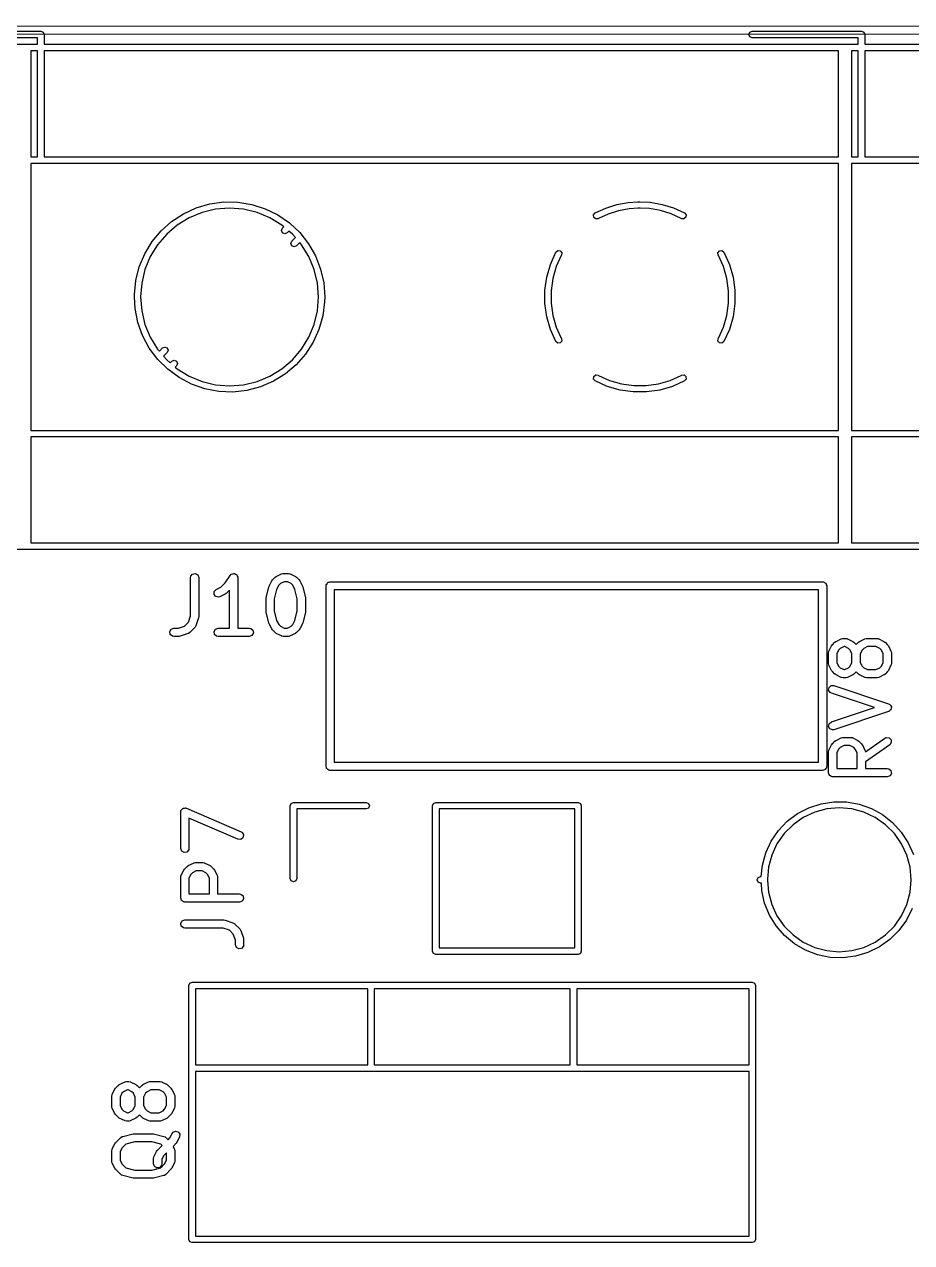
# Model space of a CAD drawing. Extents: x 10 to 287, y -200 to -10.
# Drawn here: x 139.48 to 155.7, y -58.96 to -36.68 of the extents above; entities that cross this region are included whole.
import ezdxf

# ---------------------------------------------------------------- set-up
doc = ezdxf.new("R2010")
doc.units = 0
doc.layers.add('BLACK', color=7, linetype='CONTINUOUS')

msp = doc.modelspace()

# ---------------------------------------------------------------- linework, layer by layer
at = {"layer": 'BLACK', "linetype": 'CONTINUOUS'}
for p, q in [((33.4913, -36.6809), (206.846, -36.7288)), ((206.771, -36.8788), (33.5663, -36.8309)), ((137.779, -36.8053), (139.779, -36.8053)), ((139.719, -36.9253), (137.779, -36.9253)), ((139.719, -37.0453), (139.719, -36.9253)), ((139.779, -36.8053), (139.821, -36.8229)), ((139.821, -36.8229), (139.839, -36.8653)), ((139.839, -36.8653), (139.839, -37.0453)), ((152.719, -36.8653), (152.736, -36.8229)), ((152.736, -36.9078), (152.719, -36.8653)), ((152.736, -36.8229), (152.779, -36.8053)), ((152.779, -36.9253), (152.736, -36.9078)), ((152.779, -36.8053), (154.779, -36.8053)), ((154.719, -36.9253), (152.779, -36.9253)), ((154.719, -37.0453), (154.719, -36.9253)), ((154.779, -36.8053), (154.821, -36.8229)), ((154.821, -36.8229), (154.839, -36.8653)), ((154.839, -36.8653), (154.839, -37.0453)), ((124.839, -37.0453), (139.719, -37.0453)), ((139.599, -37.1653), (139.599, -39.1053)), ((139.719, -37.1653), (139.599, -37.1653)), ((139.719, -39.1053), (139.719, -37.1653)), ((139.839, -37.0453), (154.719, -37.0453)), ((139.839, -37.1653), (139.839, -39.1053)), ((154.359, -37.1653), (139.839, -37.1653)), ((154.359, -39.1053), (154.359, -37.1653)), ((154.599, -37.1653), (154.599, -39.1053)), ((154.719, -37.1653), (154.599, -37.1653)), ((154.719, -39.1053), (154.719, -37.1653)), ((154.839, -37.0453), (169.719, -37.0453)), ((154.839, -37.1653), (154.839, -39.1053)), ((169.359, -37.1653), (154.839, -37.1653)), ((139.599, -39.1053), (139.719, -39.1053)), ((139.839, -39.1053), (154.359, -39.1053)), ((154.599, -39.1053), (154.719, -39.1053)), ((154.839, -39.1053), (169.359, -39.1053)), ((139.599, -39.2253), (139.599, -44.1053)), ((154.359, -39.2253), (139.599, -39.2253)), ((154.359, -44.1053), (154.359, -39.2253)), ((154.599, -39.2253), (154.599, -44.1053)), ((169.359, -39.2253), (154.599, -39.2253)), ((142.385, -40.1435), (142.62, -40.0355)), ((142.62, -40.0355), (142.867, -39.9634)), ((142.975, -40.0603), (142.727, -40.1199)), ((142.867, -39.9634), (143.123, -39.9286)), ((143.229, -40.0403), (142.975, -40.0603)), ((143.123, -39.9286), (143.381, -39.932)), ((143.483, -40.0603), (143.229, -40.0403)), ((143.381, -39.932), (143.635, -39.9734)), ((143.731, -40.1199), (143.483, -40.0603)), ((143.635, -39.9734), (143.881, -40.052)), ((143.881, -40.052), (144.112, -40.1661)), ((149.912, -40.129), (150.105, -40.0409)), ((150.105, -40.0409), (150.308, -39.977)), ((150.336, -40.0905), (150.147, -40.1501)), ((150.308, -39.977), (150.517, -39.9383)), ((150.531, -40.0544), (150.336, -40.0905)), ((150.517, -39.9383), (150.692, -39.9276)), ((150.699, -40.0441), (150.531, -40.0544)), ((150.692, -39.9276), (150.698, -39.9249)), ((150.698, -39.9249), (150.72, -39.9259)), ((150.698, -39.9249), (150.698, -39.9249)), ((150.701, -40.0449), (150.699, -40.0441)), ((150.703, -40.0438), (150.701, -40.0449)), ((150.722, -40.0427), (150.703, -40.0438)), ((150.72, -39.9259), (150.729, -39.9253)), ((150.729, -40.0453), (150.722, -40.0427)), ((150.722, -40.0427), (150.722, -40.0427)), ((150.729, -39.9253), (150.729, -39.9253)), ((150.729, -39.9253), (150.731, -39.9264)), ((150.734, -40.0432), (150.729, -40.0453)), ((150.731, -39.9264), (150.918, -39.935)), ((150.906, -40.0511), (150.734, -40.0432)), ((151.108, -40.0863), (150.906, -40.0511)), ((150.918, -39.935), (151.135, -39.9727)), ((151.304, -40.1468), (151.108, -40.0863)), ((151.135, -39.9727), (151.346, -40.0375)), ((151.346, -40.0375), (151.546, -40.1284)), ((141.977, -40.4566), (142.17, -40.2849)), ((142.17, -40.2849), (142.385, -40.1435)), ((142.491, -40.2175), (142.274, -40.3507)), ((142.727, -40.1199), (142.491, -40.2175)), ((143.967, -40.2175), (143.731, -40.1199)), ((144.184, -40.3507), (143.967, -40.2175)), ((144.112, -40.1661), (144.324, -40.3131)), ((144.324, -40.3131), (144.512, -40.4898)), ((149.883, -40.1645), (149.912, -40.129)), ((149.887, -40.2102), (149.883, -40.1645)), ((149.923, -40.2394), (149.887, -40.2102)), ((149.968, -40.235), (149.923, -40.2394)), ((149.973, -40.2296), (149.968, -40.235)), ((150.147, -40.1501), (149.973, -40.2296)), ((151.485, -40.2287), (151.304, -40.1468)), ((151.49, -40.2343), (151.485, -40.2287)), ((151.535, -40.2387), (151.49, -40.2343)), ((151.571, -40.2095), (151.535, -40.2387)), ((151.546, -40.1284), (151.546, -40.1284)), ((151.546, -40.1284), (151.575, -40.1638)), ((151.575, -40.1638), (151.571, -40.2095)), ((141.812, -40.6549), (141.977, -40.4566)), ((142.08, -40.5163), (141.914, -40.7102)), ((142.274, -40.3507), (142.08, -40.5163)), ((144.179, -40.4488), (144.197, -40.4066)), ((144.196, -40.4914), (144.179, -40.4488)), ((144.221, -40.3825), (144.184, -40.3507)), ((144.238, -40.5093), (144.196, -40.4914)), ((144.197, -40.4066), (144.221, -40.3825)), ((144.281, -40.4921), (144.238, -40.5093)), ((144.313, -40.4607), (144.281, -40.4921)), ((144.378, -40.5163), (144.313, -40.4607)), ((144.433, -40.5809), (144.378, -40.5163)), ((144.512, -40.4898), (144.671, -40.6923)), ((141.679, -40.8754), (141.812, -40.6549)), ((141.914, -40.7102), (141.781, -40.9276)), ((144.349, -40.689), (144.367, -40.6467)), ((144.366, -40.7315), (144.349, -40.689)), ((144.409, -40.7493), (144.366, -40.7315)), ((144.367, -40.6467), (144.433, -40.5809)), ((144.451, -40.732), (144.409, -40.7493)), ((144.511, -40.6724), (144.451, -40.732)), ((144.544, -40.7102), (144.511, -40.6724)), ((144.677, -40.9276), (144.544, -40.7102)), ((144.671, -40.6923), (144.799, -40.9163)), ((141.579, -41.1132), (141.679, -40.8754)), ((141.781, -40.9276), (141.683, -41.1632)), ((144.774, -41.1632), (144.677, -40.9276)), ((144.799, -40.9163), (144.893, -41.1566)), ((149.093, -41.07), (149.192, -40.8482)), ((149.192, -40.8482), (149.227, -40.819)), ((149.192, -40.8482), (149.192, -40.8482)), ((149.291, -40.9102), (149.202, -41.1097)), ((149.227, -40.819), (149.273, -40.8234)), ((149.273, -40.8234), (149.302, -40.8588)), ((149.298, -40.9045), (149.291, -40.9102)), ((149.302, -40.8588), (149.298, -40.9045)), ((152.155, -40.8587), (152.185, -40.8233)), ((152.16, -40.9044), (152.155, -40.8587)), ((152.167, -40.9101), (152.16, -40.9044)), ((152.256, -41.1096), (152.167, -40.9101)), ((152.185, -40.8233), (152.23, -40.8189)), ((152.23, -40.8189), (152.266, -40.8481)), ((152.266, -40.8481), (152.266, -40.8481)), ((152.266, -40.8481), (152.365, -41.0699)), ((141.515, -41.3632), (141.579, -41.1132)), ((141.683, -41.1632), (141.624, -41.4111)), ((144.834, -41.4111), (144.774, -41.1632)), ((144.893, -41.1566), (144.95, -41.4082)), ((149.026, -41.3035), (149.093, -41.07)), ((149.202, -41.1097), (149.14, -41.3276)), ((152.318, -41.3275), (152.256, -41.1096)), ((152.365, -41.0699), (152.432, -41.3034)), ((141.489, -41.6198), (141.515, -41.3632)), ((141.624, -41.4111), (141.604, -41.6653)), ((144.854, -41.6653), (144.834, -41.4111)), ((144.95, -41.4082), (144.969, -41.6653)), ((148.992, -41.544), (149.026, -41.3035)), ((149.14, -41.3276), (149.108, -41.5521)), ((152.35, -41.552), (152.318, -41.3275)), ((152.432, -41.3034), (152.465, -41.5439)), ((141.492, -41.6653), (141.489, -41.6198)), ((148.992, -41.7868), (148.992, -41.544)), ((149.108, -41.5521), (149.108, -41.7787)), ((152.35, -41.7786), (152.35, -41.552)), ((152.465, -41.5439), (152.465, -41.7867)), ((141.502, -41.8774), (141.492, -41.6653)), ((141.552, -42.1303), (141.502, -41.8774)), ((141.604, -41.6653), (141.624, -41.9196)), ((144.834, -41.9196), (144.854, -41.6653)), ((144.967, -41.7564), (144.934, -42.0122)), ((144.969, -41.6653), (144.967, -41.7564)), ((149.026, -42.0273), (148.992, -41.7868)), ((149.108, -41.7787), (149.14, -42.0032)), ((152.318, -42.0031), (152.35, -41.7786)), ((152.465, -41.7867), (152.432, -42.0272)), ((141.624, -41.9196), (141.683, -42.1675)), ((144.774, -42.1675), (144.834, -41.9196)), ((144.934, -42.0122), (144.864, -42.2605)), ((149.093, -42.2608), (149.026, -42.0273)), ((149.14, -42.0032), (149.202, -42.2211)), ((152.256, -42.221), (152.318, -42.0031)), ((152.432, -42.0272), (152.365, -42.2606)), ((141.639, -42.3731), (141.552, -42.1303)), ((141.683, -42.1675), (141.781, -42.4031)), ((144.677, -42.4031), (144.774, -42.1675)), ((144.864, -42.2605), (144.758, -42.4956)), ((149.192, -42.4826), (149.093, -42.2608)), ((149.202, -42.2211), (149.291, -42.4206)), ((152.167, -42.4206), (152.256, -42.221)), ((152.365, -42.2606), (152.266, -42.4824)), ((141.761, -42.6002), (141.639, -42.3731)), ((141.781, -42.4031), (141.914, -42.6205)), ((144.544, -42.6205), (144.677, -42.4031)), ((144.758, -42.4956), (144.619, -42.7125)), ((149.227, -42.5118), (149.192, -42.4826)), ((149.273, -42.5074), (149.227, -42.5118)), ((149.302, -42.472), (149.273, -42.5074)), ((149.291, -42.4206), (149.298, -42.4263)), ((149.298, -42.4263), (149.302, -42.472)), ((152.156, -42.4719), (152.16, -42.4262)), ((152.185, -42.5073), (152.156, -42.4719)), ((152.16, -42.4262), (152.167, -42.4206)), ((152.23, -42.5117), (152.185, -42.5073)), ((152.266, -42.4825), (152.23, -42.5117)), ((152.266, -42.4824), (152.266, -42.4825)), ((141.916, -42.8069), (141.761, -42.6002)), ((141.914, -42.6205), (141.946, -42.6577)), ((141.946, -42.6577), (142.006, -42.5987)), ((142.006, -42.5987), (142.048, -42.5813)), ((142.09, -42.684), (142.024, -42.7492)), ((142.024, -42.7492), (142.08, -42.8144)), ((142.048, -42.5813), (142.091, -42.5991)), ((142.108, -42.6417), (142.09, -42.684)), ((142.091, -42.5991), (142.108, -42.6417)), ((144.378, -42.8144), (144.544, -42.6205)), ((144.619, -42.7125), (144.448, -42.9064)), ((142.099, -42.9885), (141.916, -42.8069)), ((142.08, -42.8144), (142.145, -42.8697)), ((142.307, -43.1409), (142.099, -42.9885)), ((142.145, -42.8697), (142.175, -42.8389)), ((142.175, -42.8389), (142.218, -42.8213)), ((142.218, -42.8213), (142.26, -42.8389)), ((142.26, -42.9238), (142.236, -42.9479)), ((142.236, -42.9479), (142.274, -42.98)), ((142.26, -42.8389), (142.278, -42.8813)), ((142.278, -42.8813), (142.26, -42.9238)), ((142.274, -42.98), (142.491, -43.1132)), ((143.967, -43.1132), (144.184, -42.98)), ((144.184, -42.98), (144.378, -42.8144)), ((144.448, -42.9064), (144.252, -43.073)), ((142.535, -43.261), (142.307, -43.1409)), ((142.491, -43.1132), (142.727, -43.2108)), ((142.727, -43.2108), (142.975, -43.2703)), ((143.483, -43.2703), (143.731, -43.2108)), ((143.731, -43.2108), (143.967, -43.1132)), ((144.032, -43.2087), (143.795, -43.3105)), ((144.252, -43.073), (144.032, -43.2087)), ((149.883, -43.1669), (149.887, -43.1212)), ((149.912, -43.2023), (149.883, -43.1669)), ((149.887, -43.1212), (149.922, -43.092)), ((150.134, -43.3011), (149.912, -43.2023)), ((149.912, -43.2023), (149.912, -43.2023)), ((149.922, -43.092), (149.968, -43.0964)), ((149.968, -43.0964), (149.974, -43.1032)), ((149.974, -43.1032), (150.173, -43.192)), ((150.173, -43.192), (150.391, -43.2545)), ((151.067, -43.2545), (151.285, -43.192)), ((151.285, -43.192), (151.484, -43.1031)), ((151.546, -43.2023), (151.324, -43.3011)), ((151.484, -43.1031), (151.49, -43.0963)), ((151.49, -43.0963), (151.536, -43.0919)), ((151.536, -43.0919), (151.571, -43.1211)), ((151.575, -43.1668), (151.546, -43.2023)), ((151.546, -43.2023), (151.546, -43.2023)), ((151.571, -43.1211), (151.575, -43.1668)), ((142.779, -43.3461), (142.535, -43.261)), ((143.032, -43.3942), (142.779, -43.3461)), ((142.975, -43.2703), (143.229, -43.2904)), ((143.29, -43.4043), (143.032, -43.3942)), ((143.229, -43.2904), (143.483, -43.2703)), ((143.546, -43.3762), (143.29, -43.4043)), ((143.795, -43.3105), (143.546, -43.3762)), ((150.367, -43.368), (150.134, -43.3011)), ((150.608, -43.4018), (150.367, -43.368)), ((150.391, -43.2545), (150.616, -43.2861)), ((150.85, -43.4018), (150.608, -43.4018)), ((150.616, -43.2861), (150.842, -43.2861)), ((150.842, -43.2861), (151.067, -43.2545)), ((151.091, -43.368), (150.85, -43.4018)), ((151.324, -43.3011), (151.091, -43.368)), ((139.599, -44.1053), (154.359, -44.1053)), ((154.599, -44.1053), (169.359, -44.1053)), ((139.599, -44.2253), (139.599, -46.1653)), ((154.359, -44.2253), (139.599, -44.2253)), ((154.359, -46.1653), (154.359, -44.2253)), ((154.599, -44.2253), (154.599, -46.1653)), ((169.359, -44.2253), (154.599, -44.2253)), ((199.539, -46.2853), (34.4189, -46.2853)), ((139.599, -46.1653), (154.359, -46.1653)), ((154.599, -46.1653), (169.359, -46.1653)), ((142.515, -46.7986), (142.52, -46.7729)), ((142.52, -46.7729), (142.553, -46.7336)), ((142.553, -46.7336), (142.603, -46.7247)), ((142.603, -46.7247), (142.648, -46.7503)), ((142.648, -46.7503), (142.665, -46.7986)), ((143.151, -46.8936), (143.242, -46.757)), ((143.242, -46.757), (143.26, -46.7381)), ((143.26, -46.7381), (143.264, -46.7369)), ((143.264, -46.7369), (143.267, -46.7336)), ((143.267, -46.7336), (143.289, -46.7298)), ((143.289, -46.7298), (143.31, -46.7237)), ((143.31, -46.7237), (143.314, -46.7254)), ((143.314, -46.7254), (143.318, -46.7247)), ((143.318, -46.7247), (143.337, -46.7356)), ((143.337, -46.7356), (143.357, -46.7443)), ((143.357, -46.7443), (143.358, -46.7482)), ((143.358, -46.7482), (143.362, -46.7503)), ((143.362, -46.7503), (143.37, -46.7708)), ((143.37, -46.7708), (143.379, -46.7903)), ((144.061, -46.7931), (144.08, -46.7803)), ((144.08, -46.7803), (144.081, -46.7791)), ((144.081, -46.7791), (144.176, -46.7315)), ((144.176, -46.7315), (144.201, -46.724)), ((144.201, -46.724), (144.205, -46.7251)), ((144.205, -46.7251), (144.21, -46.7236)), ((144.21, -46.7236), (144.305, -46.7236)), ((144.305, -46.7236), (144.33, -46.7281)), ((144.33, -46.7281), (144.334, -46.731)), ((144.334, -46.731), (144.338, -46.7315)), ((144.338, -46.7315), (144.434, -46.7791)), ((144.434, -46.7791), (144.452, -46.7924)), ((142.515, -47.5007), (142.515, -46.7986)), ((142.665, -46.7986), (142.665, -47.5128)), ((142.986, -47.0172), (143.07, -46.975)), ((143.07, -46.975), (143.151, -46.8936)), ((143.379, -46.7903), (143.378, -46.7945)), ((143.378, -46.7945), (143.38, -46.7986)), ((143.38, -46.7986), (143.38, -47.7236)), ((143.899, -47.1613), (143.946, -46.9708)), ((143.946, -46.9708), (143.952, -46.959)), ((143.952, -46.9555), (144, -46.8603)), ((143.952, -46.959), (143.952, -46.9555)), ((144, -46.8603), (144.013, -46.8422)), ((144.013, -46.8422), (144.014, -46.8408)), ((144.014, -46.8408), (144.061, -46.7931)), ((144.128, -46.9382), (144.09, -47.0152)), ((144.159, -46.9078), (144.128, -46.9382)), ((144.227, -46.8736), (144.159, -46.9078)), ((144.287, -46.8736), (144.227, -46.8736)), ((144.356, -46.9078), (144.287, -46.8736)), ((144.386, -46.9382), (144.356, -46.9078)), ((144.424, -47.0152), (144.386, -46.9382)), ((144.452, -46.7924), (144.453, -46.7931)), ((144.453, -46.7931), (144.501, -46.8408)), ((144.501, -46.8408), (144.514, -46.8591)), ((144.514, -46.8591), (144.515, -46.8603)), ((144.515, -46.8603), (144.562, -46.9555)), ((144.562, -46.9555), (144.566, -46.9679)), ((144.566, -46.9679), (144.568, -46.9708)), ((144.568, -46.9708), (144.616, -47.1613)), ((144.994, -46.95), (144.996, -46.9403)), ((144.994, -50.25), (144.994, -46.95)), ((144.995, -46.937), (144.997, -46.9341)), ((144.996, -46.9403), (144.995, -46.937)), ((144.997, -46.9341), (144.998, -46.9243)), ((144.998, -46.9243), (145.011, -46.9094)), ((145.011, -46.9094), (145.021, -46.8925)), ((145.021, -46.8925), (145.027, -46.8902)), ((145.027, -46.8902), (145.031, -46.885)), ((145.031, -46.885), (145.051, -46.8817)), ((145.051, -46.8817), (145.069, -46.875)), ((145.069, -46.875), (154.069, -46.875)), ((154.069, -46.875), (154.079, -46.8767)), ((154.079, -46.8767), (154.082, -46.8761)), ((154.082, -46.8761), (154.085, -46.8778)), ((154.085, -46.8778), (154.095, -46.8795)), ((154.095, -46.8795), (154.109, -46.892)), ((154.109, -46.892), (154.126, -46.9018)), ((154.126, -46.9018), (154.129, -46.9081)), ((154.129, -46.9081), (154.134, -46.9125)), ((154.134, -46.9125), (154.137, -46.9317)), ((154.137, -46.9317), (154.144, -46.95)), ((154.144, -46.95), (154.144, -50.25)), ((142.947, -47.1057), (142.95, -47.0544)), ((142.978, -47.1469), (142.947, -47.1057)), ((142.95, -47.0544), (142.986, -47.0172)), ((143.028, -47.1588), (142.978, -47.1469)), ((143.053, -47.1514), (143.028, -47.1588)), ((143.148, -47.1037), (143.053, -47.1514)), ((143.149, -47.1025), (143.148, -47.1037)), ((143.167, -47.0897), (143.149, -47.1025)), ((143.23, -47.0272), (143.167, -47.0897)), ((143.23, -47.7236), (143.23, -47.0272)), ((143.896, -47.1795), (143.899, -47.1648)), ((143.896, -47.4176), (143.896, -47.1795)), ((143.899, -47.1648), (143.899, -47.1613)), ((144.09, -47.0152), (144.046, -47.1887)), ((144.046, -47.1887), (144.046, -47.4084)), ((144.468, -47.1887), (144.424, -47.0152)), ((144.468, -47.4084), (144.468, -47.1887)), ((144.616, -47.1613), (144.617, -47.1762)), ((144.617, -47.1762), (144.618, -47.1795)), ((144.618, -47.1795), (144.618, -47.4176)), ((145.144, -47.025), (145.144, -50.175)), ((153.994, -47.025), (145.144, -47.025)), ((153.994, -50.175), (153.994, -47.025)), ((143.898, -47.4209), (143.896, -47.4176)), ((143.899, -47.4358), (143.898, -47.4209)), ((143.946, -47.6263), (143.899, -47.4358)), ((144.046, -47.4084), (144.09, -47.5819)), ((144.424, -47.5819), (144.468, -47.4084)), ((144.616, -47.4358), (144.568, -47.6263)), ((144.618, -47.4176), (144.615, -47.4323)), ((144.615, -47.4323), (144.616, -47.4358)), ((142.407, -47.6854), (142.477, -47.6152)), ((142.477, -47.6152), (142.515, -47.5007)), ((142.662, -47.5366), (142.614, -47.6794)), ((142.665, -47.5128), (142.662, -47.5349)), ((142.662, -47.5349), (142.662, -47.5366)), ((143.948, -47.6292), (143.946, -47.6263)), ((143.952, -47.6416), (143.948, -47.6292)), ((144, -47.7369), (143.952, -47.6416)), ((144.09, -47.5819), (144.128, -47.6589)), ((144.128, -47.6589), (144.159, -47.6893)), ((144.356, -47.6893), (144.386, -47.6589)), ((144.386, -47.6589), (144.424, -47.5819)), ((144.562, -47.6416), (144.515, -47.7369)), ((144.563, -47.6381), (144.562, -47.6416)), ((144.568, -47.6263), (144.563, -47.6381)), ((142.136, -47.7855), (142.161, -47.7411)), ((142.145, -47.8361), (142.136, -47.7855)), ((142.184, -47.869), (142.145, -47.8361)), ((142.161, -47.7411), (142.21, -47.7236)), ((142.21, -47.8736), (142.184, -47.869)), ((142.21, -47.7236), (142.293, -47.7236)), ((142.305, -47.8736), (142.21, -47.8736)), ((142.293, -47.7236), (142.407, -47.6854)), ((142.306, -47.873), (142.305, -47.8736)), ((142.328, -47.8697), (142.306, -47.873)), ((142.471, -47.8221), (142.328, -47.8697)), ((142.475, -47.8193), (142.471, -47.8221)), ((142.479, -47.8189), (142.475, -47.8193)), ((142.501, -47.804), (142.479, -47.8189)), ((142.596, -47.7087), (142.501, -47.804)), ((142.598, -47.7047), (142.596, -47.7087)), ((142.602, -47.7023), (142.598, -47.7047)), ((142.614, -47.6794), (142.602, -47.7023)), ((142.945, -47.7855), (142.971, -47.7411)), ((142.954, -47.8361), (142.945, -47.7855)), ((142.993, -47.869), (142.954, -47.8361)), ((142.971, -47.7411), (143.019, -47.7236)), ((143.019, -47.8736), (142.993, -47.869)), ((143.019, -47.7236), (143.23, -47.7236)), ((143.59, -47.8736), (143.019, -47.8736)), ((143.38, -47.7236), (143.59, -47.7236)), ((143.59, -47.7236), (143.616, -47.7281)), ((143.639, -47.856), (143.59, -47.8736)), ((143.616, -47.7281), (143.655, -47.7611)), ((143.664, -47.8116), (143.639, -47.856)), ((143.655, -47.7611), (143.664, -47.8116)), ((144.001, -47.738), (144, -47.7369)), ((144.014, -47.7563), (144.001, -47.738)), ((144.061, -47.804), (144.014, -47.7563)), ((144.063, -47.8047), (144.061, -47.804)), ((144.081, -47.818), (144.063, -47.8047)), ((144.176, -47.8656), (144.081, -47.818)), ((144.159, -47.6893), (144.227, -47.7236)), ((144.18, -47.8661), (144.176, -47.8656)), ((144.184, -47.869), (144.18, -47.8661)), ((144.21, -47.8736), (144.184, -47.869)), ((144.305, -47.8736), (144.21, -47.8736)), ((144.227, -47.7236), (144.287, -47.7236)), ((144.287, -47.7236), (144.356, -47.6893)), ((144.309, -47.872), (144.305, -47.8736)), ((144.313, -47.8731), (144.309, -47.872)), ((144.338, -47.8656), (144.313, -47.8731)), ((144.434, -47.818), (144.338, -47.8656)), ((144.435, -47.8168), (144.434, -47.818)), ((144.453, -47.804), (144.435, -47.8168)), ((144.501, -47.7563), (144.453, -47.804)), ((144.515, -47.7369), (144.501, -47.7549)), ((144.501, -47.7549), (144.501, -47.7563)), ((154.185, -48.1426), (154.233, -48.0474)), ((154.233, -48.0474), (154.246, -48.0294)), ((154.246, -48.0294), (154.247, -48.0279)), ((154.247, -48.0279), (154.295, -47.9803)), ((154.295, -47.9803), (154.313, -47.9674)), ((154.313, -47.9674), (154.314, -47.9663)), ((154.314, -47.9663), (154.409, -47.9186)), ((154.392, -48.095), (154.362, -48.1254)), ((154.461, -48.0607), (154.392, -48.095)), ((154.409, -47.9186), (154.434, -47.9112)), ((154.434, -47.9112), (154.439, -47.9122)), ((154.439, -47.9122), (154.443, -47.9107)), ((154.443, -47.9107), (154.49, -47.9107)), ((154.473, -48.0607), (154.461, -48.0607)), ((154.541, -48.095), (154.473, -48.0607)), ((154.49, -47.9107), (154.516, -47.9152)), ((154.516, -47.9152), (154.52, -47.9181)), ((154.52, -47.9181), (154.524, -47.9186)), ((154.524, -47.9186), (154.619, -47.9663)), ((154.572, -48.1254), (154.541, -48.095)), ((154.619, -47.9663), (154.637, -47.9796)), ((154.637, -47.9796), (154.639, -47.9803)), ((154.639, -47.9803), (154.681, -48.0225)), ((154.681, -48.0225), (154.723, -47.9803)), ((154.723, -47.9803), (154.742, -47.9674)), ((154.742, -47.9674), (154.743, -47.9663)), ((154.743, -47.9663), (154.838, -47.9186)), ((154.821, -48.095), (154.79, -48.1254)), ((154.889, -48.0607), (154.821, -48.095)), ((154.838, -47.9186), (154.863, -47.9112)), ((154.863, -47.9112), (154.867, -47.9122)), ((154.867, -47.9122), (154.871, -47.9107)), ((154.871, -47.9107), (155.062, -47.9107)), ((155.044, -48.0607), (154.889, -48.0607)), ((155.113, -48.095), (155.044, -48.0607)), ((155.062, -47.9107), (155.088, -47.9152)), ((155.088, -47.9152), (155.091, -47.9181)), ((155.091, -47.9181), (155.095, -47.9186)), ((155.095, -47.9186), (155.191, -47.9663)), ((155.143, -48.1254), (155.113, -48.095)), ((155.191, -47.9663), (155.209, -47.9796)), ((155.209, -47.9796), (155.21, -47.9803)), ((155.21, -47.9803), (155.258, -48.0279)), ((155.258, -48.0279), (155.271, -48.0463)), ((155.271, -48.0463), (155.272, -48.0474)), ((155.272, -48.0474), (155.319, -48.1426)), ((154.177, -48.1762), (154.182, -48.1505)), ((154.177, -48.3667), (154.177, -48.1762)), ((154.182, -48.1505), (154.185, -48.1471)), ((154.185, -48.1471), (154.185, -48.1426)), ((154.362, -48.1254), (154.327, -48.1939)), ((154.327, -48.1939), (154.327, -48.349)), ((154.606, -48.1939), (154.572, -48.1254)), ((154.606, -48.349), (154.606, -48.1939)), ((154.79, -48.1254), (154.756, -48.1939)), ((154.756, -48.1939), (154.756, -48.349)), ((155.177, -48.1939), (155.143, -48.1254)), ((155.177, -48.349), (155.177, -48.1939)), ((155.319, -48.1426), (155.327, -48.1676)), ((155.327, -48.1676), (155.326, -48.172)), ((155.326, -48.172), (155.327, -48.1762)), ((155.327, -48.1762), (155.327, -48.3667)), ((154.179, -48.3709), (154.177, -48.3667)), ((154.178, -48.3752), (154.179, -48.3709)), ((154.185, -48.4002), (154.178, -48.3752)), ((154.233, -48.4954), (154.185, -48.4002)), ((154.234, -48.4966), (154.233, -48.4954)), ((154.247, -48.5149), (154.234, -48.4966)), ((154.295, -48.5626), (154.247, -48.5149)), ((154.296, -48.5632), (154.295, -48.5626)), ((154.314, -48.5766), (154.296, -48.5632)), ((154.327, -48.349), (154.362, -48.4175)), ((154.362, -48.4175), (154.392, -48.4479)), ((154.392, -48.4479), (154.461, -48.4821)), ((154.461, -48.4821), (154.473, -48.4821)), ((154.473, -48.4821), (154.541, -48.4479)), ((154.541, -48.4479), (154.572, -48.4175)), ((154.572, -48.4175), (154.606, -48.349)), ((154.639, -48.5626), (154.62, -48.5754)), ((154.681, -48.5204), (154.639, -48.5626)), ((154.723, -48.5626), (154.681, -48.5204)), ((154.725, -48.5632), (154.723, -48.5626)), ((154.743, -48.5766), (154.725, -48.5632)), ((154.756, -48.349), (154.79, -48.4175)), ((154.79, -48.4175), (154.821, -48.4479)), ((154.821, -48.4479), (154.889, -48.4821)), ((154.889, -48.4821), (155.044, -48.4821)), ((155.044, -48.4821), (155.113, -48.4479)), ((155.113, -48.4479), (155.143, -48.4175)), ((155.143, -48.4175), (155.177, -48.349)), ((155.21, -48.5626), (155.192, -48.5754)), ((155.258, -48.5149), (155.21, -48.5626)), ((155.272, -48.4954), (155.258, -48.5135)), ((155.258, -48.5135), (155.258, -48.5149)), ((155.319, -48.4002), (155.272, -48.4954)), ((155.32, -48.3958), (155.319, -48.4002)), ((155.323, -48.3923), (155.32, -48.3958)), ((155.327, -48.3667), (155.323, -48.3923)), ((154.186, -48.8071), (154.225, -48.7731)), ((154.225, -48.7731), (154.276, -48.7717)), ((154.276, -48.7717), (155.276, -49.105)), ((154.409, -48.6242), (154.314, -48.5766)), ((154.414, -48.6247), (154.409, -48.6242)), ((154.417, -48.6276), (154.414, -48.6247)), ((154.443, -48.6321), (154.417, -48.6276)), ((154.49, -48.6321), (154.443, -48.6321)), ((154.495, -48.6306), (154.49, -48.6321)), ((154.499, -48.6317), (154.495, -48.6306)), ((154.524, -48.6242), (154.499, -48.6317)), ((154.619, -48.5766), (154.524, -48.6242)), ((154.62, -48.5754), (154.619, -48.5766)), ((154.838, -48.6242), (154.743, -48.5766)), ((154.842, -48.6247), (154.838, -48.6242)), ((154.846, -48.6276), (154.842, -48.6247)), ((154.871, -48.6321), (154.846, -48.6276)), ((155.062, -48.6321), (154.871, -48.6321)), ((155.066, -48.6306), (155.062, -48.6321)), ((155.07, -48.6317), (155.066, -48.6306)), ((155.095, -48.6242), (155.07, -48.6317)), ((155.191, -48.5766), (155.095, -48.6242)), ((155.192, -48.5754), (155.191, -48.5766)), ((154.179, -48.8579), (154.186, -48.8071)), ((154.206, -48.9016), (154.179, -48.8579)), ((154.229, -48.914), (154.206, -48.9016)), ((155.015, -49.1762), (154.229, -48.914)), ((154.229, -49.4384), (155.015, -49.1762)), ((155.276, -49.105), (155.299, -49.1174)), ((155.298, -49.2302), (155.28, -49.2459)), ((155.316, -49.2154), (155.298, -49.2302)), ((155.299, -49.1174), (155.3, -49.1193)), ((155.3, -49.1193), (155.302, -49.1201)), ((155.302, -49.1201), (155.313, -49.1409)), ((155.313, -49.1409), (155.326, -49.1612)), ((155.317, -49.2133), (155.316, -49.2154)), ((155.318, -49.2119), (155.317, -49.2133)), ((155.322, -49.1884), (155.318, -49.2119)), ((155.327, -49.1652), (155.322, -49.1884)), ((155.326, -49.1612), (155.326, -49.1633)), ((155.326, -49.1633), (155.327, -49.1652)), ((154.188, -49.4703), (154.229, -49.4384)), ((155.276, -49.2473), (154.276, -49.5807)), ((155.278, -49.246), (155.276, -49.2473)), ((155.28, -49.2459), (155.278, -49.246)), ((154.178, -49.5205), (154.188, -49.4703)), ((154.203, -49.5656), (154.178, -49.5205)), ((154.25, -49.5845), (154.203, -49.5656)), ((154.276, -49.5807), (154.25, -49.5845)), ((154.185, -49.9522), (154.233, -49.8569)), ((154.233, -49.8569), (154.246, -49.8389)), ((154.246, -49.8389), (154.247, -49.8374)), ((154.247, -49.8374), (154.295, -49.7898)), ((154.295, -49.7898), (154.313, -49.777)), ((154.313, -49.777), (154.314, -49.7758)), ((154.314, -49.7758), (154.409, -49.7282)), ((154.392, -49.9045), (154.362, -49.9349)), ((154.461, -49.8702), (154.392, -49.9045)), ((154.409, -49.7282), (154.434, -49.7207)), ((154.434, -49.7207), (154.439, -49.7218)), ((154.439, -49.7218), (154.443, -49.7202)), ((154.443, -49.7202), (154.586, -49.7202)), ((154.568, -49.8702), (154.461, -49.8702)), ((154.637, -49.9045), (154.568, -49.8702)), ((154.586, -49.7202), (154.611, -49.7248)), ((154.611, -49.7248), (154.615, -49.7276)), ((154.615, -49.7276), (154.619, -49.7282)), ((154.619, -49.7282), (154.714, -49.7758)), ((154.667, -49.9349), (154.637, -49.9045)), ((154.714, -49.7758), (154.733, -49.7891)), ((154.733, -49.7891), (154.734, -49.7898)), ((154.734, -49.7898), (154.782, -49.8374)), ((154.782, -49.8374), (154.794, -49.8558)), ((154.794, -49.8558), (154.796, -49.8569)), ((154.796, -49.8569), (154.843, -49.9522)), ((154.851, -49.9848), (155.209, -49.7338)), ((155.295, -49.8567), (154.851, -50.1676)), ((155.209, -49.7338), (155.233, -49.7228)), ((155.233, -49.7228), (155.284, -49.7273)), ((155.284, -49.7273), (155.32, -49.7636)), ((155.325, -49.8147), (155.295, -49.8567)), ((155.32, -49.7636), (155.325, -49.8147)), ((154.177, -49.9857), (154.182, -49.9601)), ((154.177, -50.3667), (154.177, -49.9857)), ((154.182, -49.9601), (154.185, -49.9566)), ((154.185, -49.9566), (154.185, -49.9522)), ((154.362, -49.9349), (154.327, -50.0034)), ((154.327, -50.0034), (154.327, -50.2917)), ((154.701, -50.0034), (154.667, -49.9349)), ((154.701, -50.2917), (154.701, -50.0034)), ((154.843, -49.9522), (154.851, -49.9771)), ((154.851, -49.9771), (154.85, -49.9815)), ((154.85, -49.9815), (154.851, -49.9848)), ((145.001, -50.2683), (144.994, -50.25)), ((145.004, -50.2875), (145.001, -50.2683)), ((145.009, -50.2918), (145.004, -50.2875)), ((145.011, -50.2982), (145.009, -50.2918)), ((145.028, -50.308), (145.011, -50.2982)), ((145.043, -50.3205), (145.028, -50.308)), ((145.053, -50.3222), (145.043, -50.3205)), ((145.056, -50.3239), (145.053, -50.3222)), ((145.059, -50.3233), (145.056, -50.3239)), ((145.069, -50.325), (145.059, -50.3233)), ((154.069, -50.325), (145.069, -50.325)), ((145.144, -50.175), (153.994, -50.175)), ((154.087, -50.3183), (154.069, -50.325)), ((154.106, -50.315), (154.087, -50.3183)), ((154.111, -50.3098), (154.106, -50.315)), ((154.117, -50.3075), (154.111, -50.3098)), ((154.127, -50.2906), (154.117, -50.3075)), ((154.139, -50.2757), (154.127, -50.2906)), ((154.141, -50.2659), (154.139, -50.2757)), ((154.143, -50.263), (154.141, -50.2659)), ((154.144, -50.25), (154.142, -50.2597)), ((154.142, -50.2597), (154.143, -50.263)), ((154.327, -50.2917), (154.701, -50.2917)), ((154.851, -50.1676), (154.851, -50.2917)), ((154.851, -50.2917), (155.252, -50.2917)), ((155.252, -50.2917), (155.278, -50.2962)), ((155.278, -50.2962), (155.317, -50.3292)), ((155.317, -50.3292), (155.326, -50.3797)), ((154.184, -50.385), (154.177, -50.3667)), ((154.187, -50.4042), (154.184, -50.385)), ((154.193, -50.4085), (154.187, -50.4042)), ((154.195, -50.4149), (154.193, -50.4085)), ((154.212, -50.4246), (154.195, -50.4149)), ((154.227, -50.4371), (154.212, -50.4246)), ((154.236, -50.4389), (154.227, -50.4371)), ((154.239, -50.4405), (154.236, -50.4389)), ((154.243, -50.4399), (154.239, -50.4405)), ((154.252, -50.4417), (154.243, -50.4399)), ((155.252, -50.4417), (154.252, -50.4417)), ((155.301, -50.4241), (155.252, -50.4417)), ((155.326, -50.3797), (155.301, -50.4241)), ((142.374, -51.0208), (142.382, -51.0192)), ((142.382, -51.0192), (142.39, -51.0139)), ((142.39, -51.0139), (142.407, -51.0149)), ((142.407, -51.0149), (142.424, -51.0119)), ((142.424, -51.0119), (142.432, -51.0163)), ((142.432, -51.0163), (142.441, -51.0168)), ((142.441, -51.0168), (143.441, -51.4453)), ((144.339, -50.97), (144.356, -50.9276)), ((144.339, -52.3), (144.339, -50.97)), ((144.356, -50.9276), (144.399, -50.91)), ((144.399, -50.91), (145.729, -50.91)), ((145.729, -50.91), (145.771, -50.9276)), ((145.771, -51.0124), (145.729, -51.03)), ((145.771, -50.9276), (145.789, -50.97)), ((145.789, -50.97), (145.771, -51.0124)), ((146.939, -50.97), (146.956, -50.9276)), ((146.939, -53.63), (146.939, -50.97)), ((146.956, -50.9276), (146.999, -50.91)), ((146.999, -50.91), (149.599, -50.91)), ((149.599, -50.91), (149.641, -50.9276)), ((149.641, -50.9276), (149.659, -50.97)), ((149.659, -50.97), (149.659, -53.63)), ((153.612, -51.1149), (153.82, -51.0067)), ((153.82, -51.0067), (154.042, -50.9339)), ((154.042, -50.9339), (154.274, -50.8985)), ((154.374, -51.01), (154.146, -51.03)), ((154.274, -50.8985), (154.508, -50.9013)), ((154.602, -51.03), (154.374, -51.01)), ((154.508, -50.9013), (154.739, -50.9424)), ((154.739, -50.9424), (154.96, -51.0207)), ((142.336, -51.0857), (142.341, -51.0601)), ((142.336, -51.7524), (142.336, -51.0857)), ((142.341, -51.0601), (142.346, -51.0533)), ((142.346, -51.0533), (142.348, -51.0446)), ((142.348, -51.0446), (142.362, -51.0342)), ((142.362, -51.0342), (142.374, -51.0208)), ((143.382, -51.5832), (142.486, -51.1995)), ((142.486, -51.1995), (142.486, -51.7524)), ((145.729, -51.03), (144.459, -51.03)), ((144.459, -51.03), (144.459, -52.3)), ((147.059, -51.03), (147.059, -53.57)), ((149.539, -51.03), (147.059, -51.03)), ((149.539, -53.57), (149.539, -51.03)), ((153.424, -51.2556), (153.612, -51.1149)), ((153.716, -51.1862), (153.529, -51.3176)), ((153.924, -51.0893), (153.716, -51.1862)), ((154.146, -51.03), (153.924, -51.0893)), ((154.824, -51.0893), (154.602, -51.03)), ((155.031, -51.1862), (154.824, -51.0893)), ((154.96, -51.0207), (155.165, -51.1339)), ((155.219, -51.3176), (155.031, -51.1862)), ((155.165, -51.1339), (155.349, -51.2792)), ((143.441, -51.4453), (143.463, -51.4596)), ((143.463, -51.4596), (143.486, -51.5054)), ((153.13, -51.6187), (153.263, -51.4251)), ((153.263, -51.4251), (153.424, -51.2556)), ((153.529, -51.3176), (153.367, -51.4797)), ((155.381, -51.4797), (155.219, -51.3176)), ((155.349, -51.2792), (155.507, -51.4525)), ((155.507, -51.4525), (155.634, -51.6493)), ((143.433, -51.5861), (143.382, -51.5832)), ((143.474, -51.5554), (143.433, -51.5861)), ((143.486, -51.5054), (143.474, -51.5554)), ((153.032, -51.8312), (153.13, -51.6187)), ((153.235, -51.6675), (153.138, -51.8752)), ((153.367, -51.4797), (153.235, -51.6675)), ((155.513, -51.6675), (155.381, -51.4797)), ((155.61, -51.8752), (155.513, -51.6675)), ((155.634, -51.6493), (155.728, -51.8642)), ((142.354, -51.8006), (142.336, -51.7524)), ((142.398, -51.8262), (142.354, -51.8006)), ((142.449, -51.8173), (142.398, -51.8262)), ((142.482, -51.778), (142.449, -51.8173)), ((142.486, -51.7524), (142.482, -51.778)), ((152.969, -52.057), (153.032, -51.8312)), ((153.138, -51.8752), (153.079, -52.0967)), ((155.669, -52.0967), (155.61, -51.8752)), ((142.392, -52.1474), (142.405, -52.1294)), ((142.405, -52.1294), (142.406, -52.1279)), ((142.406, -52.1279), (142.453, -52.0803)), ((142.453, -52.0803), (142.472, -52.0674)), ((142.472, -52.0674), (142.473, -52.0663)), ((142.473, -52.0663), (142.568, -52.0186)), ((142.568, -52.0186), (142.593, -52.0112)), ((142.593, -52.0112), (142.598, -52.0122)), ((142.598, -52.0122), (142.602, -52.0107)), ((142.602, -52.0107), (142.745, -52.0107)), ((142.745, -52.0107), (142.77, -52.0152)), ((142.77, -52.0152), (142.774, -52.0181)), ((142.774, -52.0181), (142.778, -52.0186)), ((142.778, -52.0186), (142.873, -52.0663)), ((142.873, -52.0663), (142.891, -52.0796)), ((142.891, -52.0796), (142.893, -52.0803)), ((142.893, -52.0803), (142.94, -52.1279)), ((142.94, -52.1279), (142.953, -52.1463)), ((152.947, -52.265), (152.969, -52.057)), ((153.079, -52.0967), (153.06, -52.315)), ((155.689, -52.325), (155.669, -52.0967)), ((142.336, -52.2762), (142.341, -52.2505)), ((142.336, -52.6571), (142.336, -52.2762)), ((142.341, -52.2505), (142.344, -52.2471)), ((142.344, -52.2426), (142.392, -52.1474)), ((142.344, -52.2471), (142.344, -52.2426)), ((142.521, -52.2254), (142.486, -52.2939)), ((142.486, -52.2939), (142.486, -52.5821)), ((142.551, -52.195), (142.521, -52.2254)), ((142.619, -52.1607), (142.551, -52.195)), ((142.727, -52.1607), (142.619, -52.1607)), ((142.795, -52.195), (142.727, -52.1607)), ((142.826, -52.2254), (142.795, -52.195)), ((142.86, -52.2939), (142.826, -52.2254)), ((142.86, -52.5821), (142.86, -52.2939)), ((142.953, -52.1463), (142.955, -52.1474)), ((142.955, -52.1474), (143.002, -52.2426)), ((143.002, -52.2426), (143.01, -52.2676)), ((143.01, -52.2676), (143.009, -52.272)), ((143.009, -52.272), (143.01, -52.2762)), ((143.01, -52.2762), (143.01, -52.5821)), ((144.356, -52.3424), (144.339, -52.3)), ((144.399, -52.36), (144.356, -52.3424)), ((144.441, -52.3424), (144.399, -52.36)), ((144.459, -52.3), (144.441, -52.3424)), ((152.874, -52.325), (152.891, -52.2826)), ((152.891, -52.3674), (152.874, -52.325)), ((152.891, -52.2826), (152.934, -52.265)), ((152.934, -52.265), (152.947, -52.265)), ((153.06, -52.315), (153.064, -52.325)), ((153.064, -52.325), (153.06, -52.335)), ((153.06, -52.335), (153.079, -52.5533)), ((155.669, -52.5533), (155.689, -52.325)), ((152.934, -52.385), (152.891, -52.3674)), ((152.95, -52.385), (152.934, -52.385)), ((152.958, -52.524), (152.95, -52.385)), ((153.009, -52.7526), (152.958, -52.524)), ((153.079, -52.5533), (153.138, -52.7748)), ((155.61, -52.7748), (155.669, -52.5533)), ((142.343, -52.6755), (142.336, -52.6571)), ((142.346, -52.6946), (142.343, -52.6755)), ((142.351, -52.699), (142.346, -52.6946)), ((142.354, -52.7054), (142.351, -52.699)), ((142.371, -52.7151), (142.354, -52.7054)), ((142.386, -52.7276), (142.371, -52.7151)), ((142.395, -52.7293), (142.386, -52.7276)), ((142.398, -52.731), (142.395, -52.7293)), ((142.402, -52.7304), (142.398, -52.731)), ((142.411, -52.7321), (142.402, -52.7304)), ((143.411, -52.7321), (142.411, -52.7321)), ((142.486, -52.5821), (142.86, -52.5821)), ((143.01, -52.5821), (143.411, -52.5821)), ((143.411, -52.5821), (143.437, -52.5867)), ((143.459, -52.7146), (143.411, -52.7321)), ((143.437, -52.5867), (143.476, -52.6196)), ((143.485, -52.6702), (143.459, -52.7146)), ((143.476, -52.6196), (143.485, -52.6702)), ((153.097, -52.9698), (153.009, -52.7526)), ((153.138, -52.7748), (153.235, -52.9825)), ((155.513, -52.9825), (155.61, -52.7748)), ((153.22, -53.1696), (153.097, -52.9698)), ((153.235, -52.9825), (153.367, -53.1703)), ((155.381, -53.1703), (155.513, -52.9825)), ((155.703, -52.8514), (155.6, -53.0615)), ((142.337, -53.1203), (142.363, -53.0759)), ((142.346, -53.1708), (142.337, -53.1203)), ((142.386, -53.2038), (142.346, -53.1708)), ((142.363, -53.0759), (142.411, -53.0583)), ((142.411, -53.2083), (142.386, -53.2038)), ((142.411, -53.0583), (143.126, -53.0583)), ((143.113, -53.2083), (142.411, -53.2083)), ((143.228, -53.2465), (143.113, -53.2083)), ((143.126, -53.0583), (143.148, -53.0622)), ((143.148, -53.0622), (143.149, -53.0622)), ((143.149, -53.0622), (143.292, -53.1098)), ((143.298, -53.3167), (143.228, -53.2465)), ((143.292, -53.1098), (143.315, -53.1222)), ((143.315, -53.1222), (143.317, -53.126)), ((143.317, -53.126), (143.321, -53.1279)), ((143.321, -53.1279), (143.417, -53.2232)), ((143.417, -53.2232), (143.432, -53.2445)), ((143.432, -53.2445), (143.432, -53.249)), ((153.373, -53.3467), (153.22, -53.1696)), ((153.367, -53.1703), (153.529, -53.3324)), ((155.219, -53.3324), (155.381, -53.1703)), ((155.6, -53.0615), (155.463, -53.2518)), ((143.336, -53.4312), (143.298, -53.3167)), ((143.336, -53.5143), (143.336, -53.4312)), ((143.432, -53.249), (143.435, -53.2525)), ((143.435, -53.2525), (143.482, -53.3953)), ((143.482, -53.3953), (143.486, -53.4175)), ((143.486, -53.4175), (143.486, -53.419)), ((143.486, -53.419), (143.486, -53.5143)), ((153.554, -53.4964), (153.373, -53.3467)), ((153.529, -53.3324), (153.716, -53.4638)), ((153.716, -53.4638), (153.924, -53.5607)), ((154.824, -53.5607), (155.031, -53.4638)), ((155.031, -53.4638), (155.219, -53.3324)), ((155.297, -53.4172), (155.106, -53.5533)), ((155.463, -53.2518), (155.297, -53.4172)), ((143.354, -53.5625), (143.336, -53.5143)), ((143.398, -53.5881), (143.354, -53.5625)), ((143.449, -53.5792), (143.398, -53.5881)), ((143.482, -53.5399), (143.449, -53.5792)), ((143.486, -53.5143), (143.482, -53.5399)), ((146.956, -53.6724), (146.939, -53.63)), ((146.999, -53.69), (146.956, -53.6724)), ((149.599, -53.69), (146.999, -53.69)), ((147.059, -53.57), (149.539, -53.57)), ((149.641, -53.6724), (149.599, -53.69)), ((149.659, -53.63), (149.641, -53.6724)), ((153.756, -53.6146), (153.554, -53.4964)), ((153.975, -53.6982), (153.756, -53.6146)), ((153.924, -53.5607), (154.146, -53.62)), ((154.146, -53.62), (154.374, -53.64)), ((154.374, -53.64), (154.602, -53.62)), ((154.602, -53.62), (154.824, -53.5607)), ((154.896, -53.6564), (154.671, -53.7238)), ((155.106, -53.5533), (154.896, -53.6564)), ((154.205, -53.7449), (153.975, -53.6982)), ((154.439, -53.7535), (154.205, -53.7449)), ((154.671, -53.7238), (154.439, -53.7535)), ((142.484, -54.2596), (142.501, -54.2172)), ((142.484, -58.9006), (142.484, -54.2596)), ((142.501, -54.2172), (142.544, -54.1996)), ((142.544, -54.1996), (152.784, -54.1996)), ((142.604, -54.3196), (142.604, -55.7096)), ((145.754, -54.3196), (142.604, -54.3196)), ((145.754, -55.7096), (145.754, -54.3196)), ((145.874, -54.3196), (145.874, -55.7096)), ((149.455, -54.3196), (145.874, -54.3196)), ((149.455, -55.7096), (149.455, -54.3196)), ((149.575, -54.3196), (149.575, -55.7096)), ((152.724, -54.3196), (149.575, -54.3196)), ((152.724, -55.7096), (152.724, -54.3196)), ((152.784, -54.1996), (152.826, -54.2172)), ((152.826, -54.2172), (152.844, -54.2596)), ((152.844, -54.2596), (152.844, -58.9006)), ((142.604, -55.7096), (145.754, -55.7096)), ((152.724, -55.8296), (142.604, -55.8296)), ((142.604, -55.8296), (142.604, -58.8406)), ((145.874, -55.7096), (149.455, -55.7096)), ((149.575, -55.7096), (152.724, -55.7096)), ((152.724, -58.8406), (152.724, -55.8296)), ((141.133, -56.1522), (141.146, -56.1342)), ((141.146, -56.1342), (141.147, -56.1327)), ((141.147, -56.1327), (141.195, -56.0851)), ((141.195, -56.0851), (141.213, -56.0722)), ((141.213, -56.0722), (141.214, -56.071)), ((141.214, -56.071), (141.309, -56.0234)), ((141.309, -56.0234), (141.334, -56.016)), ((141.334, -56.016), (141.339, -56.017)), ((141.339, -56.017), (141.343, -56.0155)), ((141.343, -56.0155), (141.39, -56.0155)), ((141.39, -56.0155), (141.416, -56.02)), ((141.416, -56.02), (141.42, -56.0229)), ((141.42, -56.0229), (141.424, -56.0234)), ((141.424, -56.0234), (141.519, -56.071)), ((141.519, -56.071), (141.537, -56.0844)), ((141.537, -56.0844), (141.539, -56.0851)), ((141.539, -56.0851), (141.581, -56.1273)), ((141.581, -56.1273), (141.623, -56.0851)), ((141.623, -56.0851), (141.642, -56.0722)), ((141.642, -56.0722), (141.643, -56.071)), ((141.643, -56.071), (141.738, -56.0234)), ((141.738, -56.0234), (141.763, -56.016)), ((141.763, -56.016), (141.767, -56.017)), ((141.767, -56.017), (141.771, -56.0155)), ((141.771, -56.0155), (141.962, -56.0155)), ((141.962, -56.0155), (141.988, -56.02)), ((141.988, -56.02), (141.991, -56.0229)), ((141.991, -56.0229), (141.995, -56.0234)), ((141.995, -56.0234), (142.091, -56.071)), ((142.091, -56.071), (142.109, -56.0844)), ((142.109, -56.0844), (142.11, -56.0851)), ((142.11, -56.0851), (142.158, -56.1327)), ((142.158, -56.1327), (142.171, -56.151)), ((141.077, -56.281), (141.082, -56.2553)), ((141.077, -56.4714), (141.077, -56.281)), ((141.082, -56.2553), (141.085, -56.2519)), ((141.085, -56.2474), (141.133, -56.1522)), ((141.085, -56.2519), (141.085, -56.2474)), ((141.262, -56.2301), (141.227, -56.2987)), ((141.227, -56.2987), (141.227, -56.4537)), ((141.292, -56.1997), (141.262, -56.2301)), ((141.361, -56.1655), (141.292, -56.1997)), ((141.373, -56.1655), (141.361, -56.1655)), ((141.441, -56.1997), (141.373, -56.1655)), ((141.472, -56.2301), (141.441, -56.1997)), ((141.506, -56.2987), (141.472, -56.2301)), ((141.506, -56.4537), (141.506, -56.2987)), ((141.69, -56.2301), (141.656, -56.2987)), ((141.656, -56.2987), (141.656, -56.4537)), ((141.721, -56.1997), (141.69, -56.2301)), ((141.789, -56.1655), (141.721, -56.1997)), ((141.944, -56.1655), (141.789, -56.1655)), ((142.013, -56.1997), (141.944, -56.1655)), ((142.043, -56.2301), (142.013, -56.1997)), ((142.077, -56.2987), (142.043, -56.2301)), ((142.077, -56.4537), (142.077, -56.2987)), ((142.171, -56.151), (142.172, -56.1522)), ((142.172, -56.1522), (142.219, -56.2474)), ((142.219, -56.2474), (142.227, -56.2724)), ((142.227, -56.2724), (142.226, -56.2767)), ((142.226, -56.2767), (142.227, -56.281)), ((142.227, -56.281), (142.227, -56.4714)), ((141.079, -56.4756), (141.077, -56.4714)), ((141.078, -56.48), (141.079, -56.4756)), ((141.085, -56.505), (141.078, -56.48)), ((141.133, -56.6002), (141.085, -56.505)), ((141.227, -56.4537), (141.262, -56.5222)), ((141.262, -56.5222), (141.292, -56.5526)), ((141.292, -56.5526), (141.361, -56.5869)), ((141.361, -56.5869), (141.373, -56.5869)), ((141.373, -56.5869), (141.441, -56.5526)), ((141.441, -56.5526), (141.472, -56.5222)), ((141.472, -56.5222), (141.506, -56.4537)), ((141.656, -56.4537), (141.69, -56.5222)), ((141.69, -56.5222), (141.721, -56.5526)), ((141.721, -56.5526), (141.789, -56.5869)), ((141.789, -56.5869), (141.944, -56.5869)), ((141.944, -56.5869), (142.013, -56.5526)), ((142.013, -56.5526), (142.043, -56.5222)), ((142.043, -56.5222), (142.077, -56.4537)), ((142.219, -56.505), (142.172, -56.6002)), ((142.22, -56.5005), (142.219, -56.505)), ((142.223, -56.4971), (142.22, -56.5005)), ((142.227, -56.4714), (142.223, -56.4971)), ((141.134, -56.6013), (141.133, -56.6002)), ((141.147, -56.6197), (141.134, -56.6013)), ((141.195, -56.6673), (141.147, -56.6197)), ((141.196, -56.668), (141.195, -56.6673)), ((141.214, -56.6814), (141.196, -56.668)), ((141.309, -56.729), (141.214, -56.6814)), ((141.314, -56.7295), (141.309, -56.729)), ((141.317, -56.7324), (141.314, -56.7295)), ((141.343, -56.7369), (141.317, -56.7324)), ((141.39, -56.7369), (141.343, -56.7369)), ((141.395, -56.7354), (141.39, -56.7369)), ((141.399, -56.7364), (141.395, -56.7354)), ((141.424, -56.729), (141.399, -56.7364)), ((141.519, -56.6814), (141.424, -56.729)), ((141.52, -56.6802), (141.519, -56.6814)), ((141.539, -56.6673), (141.52, -56.6802)), ((141.581, -56.6251), (141.539, -56.6673)), ((141.623, -56.6673), (141.581, -56.6251)), ((141.625, -56.668), (141.623, -56.6673)), ((141.643, -56.6814), (141.625, -56.668)), ((141.738, -56.729), (141.643, -56.6814)), ((141.742, -56.7295), (141.738, -56.729)), ((141.746, -56.7324), (141.742, -56.7295)), ((141.771, -56.7369), (141.746, -56.7324)), ((141.962, -56.7369), (141.771, -56.7369)), ((141.966, -56.7354), (141.962, -56.7369)), ((141.97, -56.7364), (141.966, -56.7354)), ((141.995, -56.729), (141.97, -56.7364)), ((142.091, -56.6814), (141.995, -56.729)), ((142.092, -56.6802), (142.091, -56.6814)), ((142.11, -56.6673), (142.092, -56.6802)), ((142.158, -56.6197), (142.11, -56.6673)), ((142.172, -56.6002), (142.158, -56.6182)), ((142.158, -56.6182), (142.158, -56.6197)), ((141.242, -57.0374), (141.264, -57.0225)), ((141.264, -57.0225), (141.271, -57.0219)), ((141.271, -57.0219), (141.277, -57.0177)), ((141.277, -57.0177), (141.468, -56.9701)), ((141.468, -56.9701), (141.482, -56.969)), ((141.482, -56.969), (141.486, -56.9679)), ((141.486, -56.9679), (141.819, -56.9679)), ((141.819, -56.9679), (141.834, -56.9705)), ((141.834, -56.9705), (141.837, -56.9701)), ((141.837, -56.9701), (142.028, -57.0177)), ((142.028, -57.0177), (142.052, -57.0283)), ((142.052, -57.0283), (142.056, -57.0343)), ((142.056, -57.0343), (142.063, -57.0374)), ((142.138, -57.046), (142.181, -56.9617)), ((142.181, -56.9617), (142.196, -56.9408)), ((142.196, -56.9408), (142.243, -56.9204)), ((142.243, -56.9204), (142.292, -56.935)), ((142.315, -57.0288), (142.267, -57.124)), ((142.292, -56.935), (142.321, -56.9778)), ((142.321, -56.9778), (142.315, -57.0288)), ((141.077, -57.281), (141.082, -57.2553)), ((141.082, -57.2553), (141.085, -57.2519)), ((141.085, -57.2474), (141.133, -57.1522)), ((141.085, -57.2519), (141.085, -57.2474)), ((141.133, -57.1522), (141.146, -57.1342)), ((141.146, -57.1342), (141.147, -57.1327)), ((141.147, -57.1327), (141.242, -57.0374)), ((141.262, -57.2301), (141.227, -57.2987)), ((141.334, -57.1582), (141.262, -57.2301)), ((141.495, -57.1179), (141.334, -57.1582)), ((141.81, -57.1179), (141.495, -57.1179)), ((141.971, -57.1582), (141.81, -57.1179)), ((141.909, -57.2755), (141.999, -57.1857)), ((141.999, -57.1857), (141.971, -57.1582)), ((142.063, -57.0374), (142.105, -57.0796)), ((142.105, -57.0796), (142.138, -57.046)), ((142.253, -57.1435), (142.196, -57.2005)), ((142.196, -57.2005), (142.219, -57.2474)), ((142.219, -57.2474), (142.227, -57.2724)), ((142.254, -57.142), (142.253, -57.1435)), ((142.267, -57.124), (142.254, -57.142)), ((141.077, -57.4714), (141.077, -57.281)), ((141.079, -57.4756), (141.077, -57.4714)), ((141.078, -57.48), (141.079, -57.4756)), ((141.085, -57.505), (141.078, -57.48)), ((141.227, -57.2987), (141.227, -57.4537)), ((141.227, -57.4537), (141.262, -57.5222)), ((141.839, -57.4238), (141.844, -57.3982)), ((141.839, -57.519), (141.839, -57.4238)), ((141.844, -57.3982), (141.847, -57.3947)), ((141.847, -57.3903), (141.895, -57.295)), ((141.847, -57.3947), (141.847, -57.3903)), ((141.895, -57.295), (141.908, -57.277)), ((141.908, -57.277), (141.909, -57.2755)), ((142.024, -57.373), (141.989, -57.4415)), ((141.989, -57.4415), (141.989, -57.519)), ((142.077, -57.3192), (142.024, -57.373)), ((142.043, -57.5222), (142.077, -57.4537)), ((142.077, -57.4537), (142.077, -57.3192)), ((142.227, -57.4714), (142.223, -57.4971)), ((142.227, -57.2724), (142.226, -57.2767)), ((142.226, -57.2767), (142.227, -57.281)), ((142.227, -57.281), (142.227, -57.4714)), ((141.133, -57.6002), (141.085, -57.505)), ((141.134, -57.6013), (141.133, -57.6002)), ((141.147, -57.6197), (141.134, -57.6013)), ((141.242, -57.7149), (141.147, -57.6197)), ((141.262, -57.5222), (141.334, -57.5942)), ((141.334, -57.5942), (141.495, -57.6345)), ((141.495, -57.6345), (141.81, -57.6345)), ((141.81, -57.6345), (141.971, -57.5942)), ((141.857, -57.5673), (141.839, -57.519)), ((141.901, -57.5929), (141.857, -57.5673)), ((141.952, -57.584), (141.901, -57.5929)), ((141.985, -57.5447), (141.952, -57.584)), ((141.971, -57.5942), (142.043, -57.5222)), ((141.989, -57.519), (141.985, -57.5447)), ((142.158, -57.6197), (142.063, -57.7149)), ((142.172, -57.6002), (142.158, -57.6182)), ((142.158, -57.6182), (142.158, -57.6197)), ((142.219, -57.505), (142.172, -57.6002)), ((142.22, -57.5005), (142.219, -57.505)), ((142.223, -57.4971), (142.22, -57.5005)), ((141.249, -57.7181), (141.242, -57.7149)), ((141.253, -57.7241), (141.249, -57.7181)), ((141.277, -57.7347), (141.253, -57.7241)), ((141.468, -57.7823), (141.277, -57.7347)), ((141.471, -57.7819), (141.468, -57.7823)), ((141.486, -57.7845), (141.471, -57.7819)), ((141.819, -57.7845), (141.486, -57.7845)), ((141.822, -57.7833), (141.819, -57.7845)), ((141.837, -57.7823), (141.822, -57.7833)), ((142.028, -57.7347), (141.837, -57.7823)), ((142.034, -57.7305), (142.028, -57.7347)), ((142.041, -57.7299), (142.034, -57.7305)), ((142.063, -57.7149), (142.041, -57.7299)), ((142.501, -58.943), (142.484, -58.9006)), ((142.544, -58.9606), (142.501, -58.943)), ((152.784, -58.9606), (142.544, -58.9606)), ((142.604, -58.8406), (152.724, -58.8406)), ((152.826, -58.943), (152.784, -58.9606)), ((152.844, -58.9006), (152.826, -58.943))]:
    msp.add_line(p, q, dxfattribs=at)

doc.saveas('drawing.dxf')
